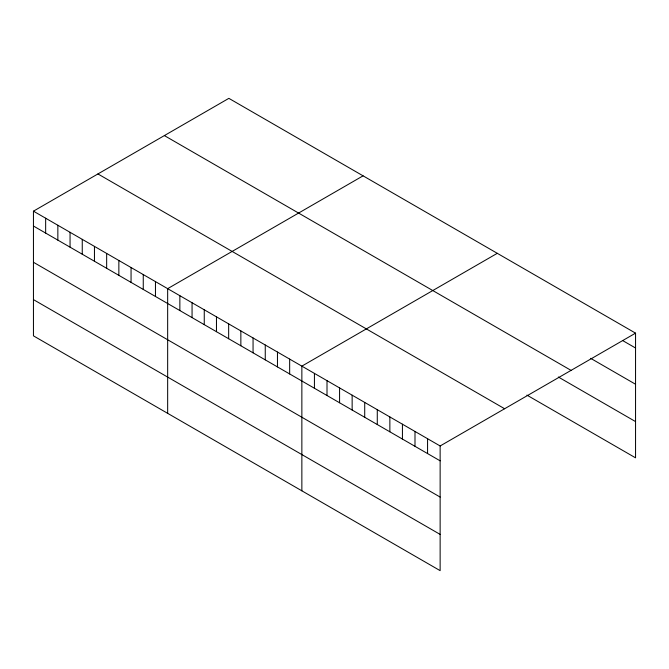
<?xml version="1.0" encoding="UTF-8"?>
<svg xmlns="http://www.w3.org/2000/svg" width="669" height="669" viewBox="0 0 669 669"><rect width="100%" height="100%" fill="white"/><g stroke="black" fill="none" stroke-linecap="round" stroke-linejoin="round"><path stroke-width="1" d="M33.45 211.17L440.135 445.972L440.135 570.649L33.45 335.855L33.45 211.17L228.865 98.351L635.55 333.145L635.55 457.83L526.904 395.103M363.066 175.838L167.66 288.657L167.66 413.333M497.276 253.317L301.861 366.135L301.861 490.82M440.135 445.972L635.55 333.145M622.981 340.755L635.55 348.005M590.66 358.333L635.55 384.249M164.373 135.581L571.067 370.383M558.331 377.007L635.55 421.587M97.933 173.94L504.627 408.742M33.45 226.03L440.135 460.832M33.45 262.273L440.135 497.067M33.45 299.612L440.135 534.406M427.566 438.713L427.566 453.574M414.997 431.455L414.997 446.315M402.429 424.196L402.429 439.056M389.86 416.938L389.86 431.798M377.283 409.679L377.283 424.539M364.714 402.429L364.714 417.289M352.145 395.17L352.145 410.03M339.576 387.911L339.576 402.771M327.007 380.653L327.007 395.513M314.43 373.394L314.43 388.254M289.66 359.094L289.66 373.954M277.459 352.053L277.459 366.913M265.259 345.003L265.259 359.863M253.058 337.962L253.058 352.822M240.857 330.921L240.857 345.781M228.656 323.871L228.656 338.731M216.463 316.83L216.463 331.69M204.262 309.789L204.262 324.649M192.062 302.739L192.062 317.599M179.861 295.698L179.861 310.558M155.459 281.607L155.459 296.467M143.258 274.566L143.258 289.426M131.057 267.525L131.057 282.385M118.856 260.475L118.856 275.335M106.655 253.434L106.655 268.294M94.454 246.393L94.454 261.253M82.254 239.343L82.254 254.203M70.053 232.302L70.053 247.162M57.852 225.261L57.852 240.121M45.651 218.211L45.651 233.071"/></g></svg>
